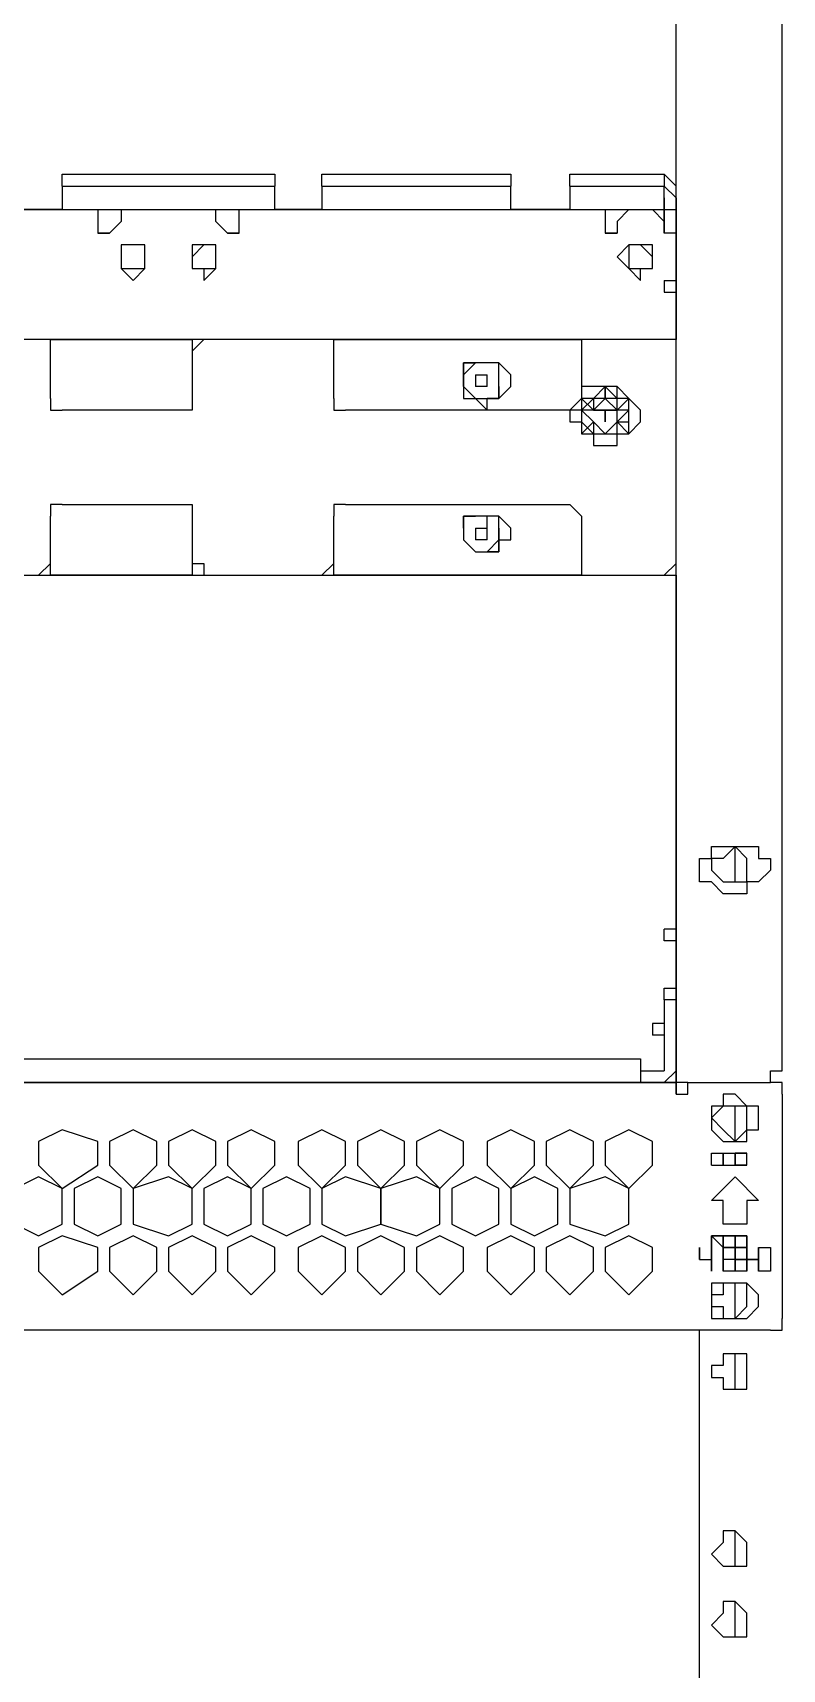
# Model space of a CAD drawing. Header units: millimetres. Extents: x 929 to 1725, y 58 to 532.
# Drawn here: x 1464.95 to 1472.38, y 89.87 to 106.1 of the extents above; entities that cross this region are included whole.
import ezdxf

# ---------------------------------------------------------------- set-up
doc = ezdxf.new("R2010")
doc.units = ezdxf.units.MM
doc.header["$MEASUREMENT"] = 0
doc.layers.add('TT-WIRE-EQPM', color=6, linetype='CONTINUOUS')

msp = doc.modelspace()

# ---------------------------------------------------------------- linework, layer by layer
at = {"layer": 'TT-WIRE-EQPM', "linetype": 'Continuous'}
for points in [[(1471.32949, 95.6874), (1471.32949, 135.59859)], [(1472.38286, 95.92148), (1472.38286, 135.48155)], [(1465.24333, 104.6996), (1467.35007, 104.6996)], [(1465.24333, 104.58256), (1465.24333, 104.6996)], [(1465.24333, 104.58256), (1467.35007, 104.58256)], [(1465.24333, 104.58256), (1465.24333, 104.34848)], [(1467.35007, 104.6996), (1467.35007, 104.58256)], [(1467.35007, 104.34848), (1467.35007, 104.58256)], [(1467.81824, 104.6996), (1469.69091, 104.6996)], [(1467.81824, 104.58256), (1467.81824, 104.6996)], [(1467.81824, 104.58256), (1469.69091, 104.58256)], [(1467.81824, 104.58256), (1467.81824, 104.34848)], [(1469.69091, 104.6996), (1469.69091, 104.58256)], [(1469.69091, 104.34848), (1469.69091, 104.58256)], [(1470.27612, 104.6996), (1471.21245, 104.6996)], [(1470.27612, 104.58256), (1470.27612, 104.6996)], [(1470.27612, 104.58256), (1471.21245, 104.58256)], [(1470.27612, 104.58256), (1470.27612, 104.34848)], [(1470.27612, 104.58256), (1470.27612, 104.34848)], [(1471.21245, 104.6996), (1471.21245, 104.58256)], [(1471.32949, 104.58256), (1471.32949, 104.58256), (1471.21245, 104.6996)], [(1471.21245, 104.34848), (1471.21245, 104.58256)], [(1471.32949, 104.46552), (1471.32949, 104.46552), (1471.21245, 104.58256)], [(1471.32949, 104.46552), (1471.32949, 104.58256)], [(1471.21245, 104.46552), (1471.21245, 104.34848)], [(1471.32949, 104.46552), (1471.32949, 104.34848)], [(1461.73208, 104.34848), (1465.82853, 104.34848)], [(1465.24333, 104.34848), (1464.77516, 104.34848)], [(1465.59445, 104.34848), (1465.59445, 104.11439)], [(1465.82853, 104.34848), (1465.82853, 104.23144), (1465.71149, 104.11439)], [(1465.82853, 104.34848), (1466.76487, 104.34848)], [(1466.76487, 104.34848), (1466.99895, 104.34848)], [(1466.88191, 104.11439), (1466.76487, 104.23144), (1466.76487, 104.34848)], [(1466.99895, 104.11439), (1466.99895, 104.34848)], [(1466.99895, 104.34848), (1470.86132, 104.34848)], [(1467.81824, 104.34848), (1467.35007, 104.34848)], [(1470.27612, 104.34848), (1469.69091, 104.34848)], [(1470.62724, 104.34848), (1470.62724, 104.11439)], [(1470.86132, 104.34848), (1470.74428, 104.23144), (1470.74428, 104.11439)], [(1470.86132, 104.34848), (1471.09541, 104.34848)], [(1471.09541, 104.34848), (1471.21245, 104.34848)], [(1471.21245, 104.11439), (1471.21245, 104.23144), (1471.09541, 104.34848)], [(1471.21245, 104.11439), (1471.21245, 104.34848), (1471.32949, 104.34848)], [(1471.21245, 104.34848), (1471.21245, 104.11439)], [(1471.32949, 104.34848), (1471.32949, 103.99735)], [(1465.71149, 104.11439), (1465.59445, 104.11439)], [(1465.59445, 104.11439), (1465.71149, 104.11439)], [(1466.99895, 104.11439), (1466.88191, 104.11439)], [(1466.88191, 104.11439), (1466.99895, 104.11439)], [(1470.74428, 104.11439), (1470.62724, 104.11439)], [(1470.62724, 104.11439), (1470.74428, 104.11439)], [(1471.32949, 103.99735), (1471.32949, 104.11439), (1471.21245, 104.11439)], [(1466.06262, 103.88031), (1466.06262, 103.88031), (1466.06262, 103.99735), (1465.82853, 103.99735), (1465.82853, 103.88031), (1465.82853, 103.88031), (1465.82853, 103.76327), (1465.82853, 103.76327), (1465.94558, 103.76327), (1466.06262, 103.76327), (1466.06262, 103.76327), (1466.06262, 103.88031)], [(1466.06262, 103.88031), (1466.06262, 103.88031), (1466.06262, 103.99735), (1466.06262, 103.99735), (1465.82853, 103.99735), (1465.82853, 103.99735), (1465.82853, 103.88031), (1465.82853, 103.88031), (1465.82853, 103.76327), (1465.82853, 103.76327), (1465.94558, 103.64623), (1466.06262, 103.76327), (1466.06262, 103.76327), (1466.06262, 103.76327), (1466.06262, 103.88031)], [(1466.76487, 103.88031), (1466.76487, 103.88031), (1466.76487, 103.99735), (1466.64783, 103.99735), (1466.53078, 103.88031), (1466.53078, 103.88031), (1466.53078, 103.76327), (1466.64783, 103.76327), (1466.64783, 103.76327), (1466.76487, 103.76327), (1466.76487, 103.76327), (1466.76487, 103.88031)], [(1466.76487, 103.88031), (1466.76487, 103.88031), (1466.76487, 103.99735), (1466.76487, 103.99735), (1466.64783, 103.99735), (1466.53078, 103.99735), (1466.53078, 103.88031), (1466.53078, 103.88031), (1466.53078, 103.76327), (1466.64783, 103.76327), (1466.64783, 103.64623), (1466.76487, 103.76327), (1466.76487, 103.76327), (1466.76487, 103.76327), (1466.76487, 103.88031)], [(1471.09541, 103.88031), (1471.09541, 103.88031), (1471.09541, 103.99735), (1470.97836, 103.99735), (1470.86132, 103.99735), (1470.86132, 103.99735), (1470.74428, 103.88031), (1470.74428, 103.88031), (1470.86132, 103.76327), (1470.86132, 103.76327), (1470.97836, 103.64623), (1470.97836, 103.76327), (1471.09541, 103.76327), (1471.09541, 103.76327), (1471.09541, 103.88031)], [(1471.09541, 103.88031), (1471.09541, 103.88031), (1470.97836, 103.99735), (1470.86132, 103.99735), (1470.86132, 103.88031), (1470.86132, 103.76327), (1470.86132, 103.76327), (1470.97836, 103.76327), (1470.97836, 103.76327), (1471.09541, 103.76327), (1471.09541, 103.88031)], [(1471.32949, 103.99735), (1471.32949, 103.76327)], [(1471.21245, 103.64623), (1471.32949, 103.64623), (1471.32949, 103.76327)], [(1471.21245, 103.64623), (1471.21245, 103.52919)], [(1471.21245, 103.64623), (1471.21245, 103.52919)], [(1471.32949, 103.76327), (1471.32949, 103.52919)], [(1471.21245, 103.52919), (1471.32949, 103.52919)], [(1471.32949, 103.52919), (1471.32949, 103.06102)], [(1465.12628, 103.06102), (1463.72178, 103.06102)], [(1465.00924, 103.06102), (1463.83883, 103.06102)], [(1465.12628, 102.94398), (1465.12628, 103.06102), (1465.00924, 103.06102)], [(1465.12628, 102.94398), (1465.12628, 103.06102)], [(1466.53078, 103.06102), (1465.12628, 103.06102)], [(1465.12628, 103.06102), (1466.53078, 103.06102)], [(1466.53078, 103.06102), (1466.53078, 102.94398)], [(1467.93528, 103.06102), (1466.53078, 103.06102)], [(1466.64783, 103.06102), (1466.64783, 103.06102), (1466.53078, 102.94398)], [(1467.81824, 103.06102), (1466.64783, 103.06102)], [(1467.93528, 102.94398), (1467.93528, 103.06102), (1467.81824, 103.06102)], [(1467.93528, 102.94398), (1467.93528, 103.06102)], [(1468.63753, 103.06102), (1467.93528, 103.06102)], [(1467.93528, 103.06102), (1468.63753, 103.06102)], [(1469.69091, 103.06102), (1468.63753, 103.06102)], [(1468.63753, 103.06102), (1469.69091, 103.06102)], [(1470.39316, 103.06102), (1469.69091, 103.06102)], [(1469.69091, 103.06102), (1470.39316, 103.06102)], [(1471.32949, 103.06102), (1470.39316, 103.06102), (1470.39316, 102.94398)], [(1471.21245, 103.06102), (1470.39316, 103.06102)], [(1470.39316, 103.06102), (1470.39316, 103.06102), (1470.39316, 102.94398)], [(1471.32949, 102.94398), (1471.32949, 103.06102), (1471.21245, 103.06102)], [(1471.32949, 102.94398), (1471.32949, 103.06102)], [(1465.12628, 102.47581), (1465.12628, 102.94398)], [(1466.53078, 102.94398), (1466.53078, 102.47581), (1466.53078, 102.47581), (1466.53078, 102.47581), (1466.53078, 102.35877), (1466.53078, 102.35877), (1466.41374, 102.35877), (1465.24333, 102.35877)], [(1467.93528, 102.47581), (1467.93528, 102.94398)], [(1470.39316, 102.94398), (1470.39316, 102.47581), (1470.39316, 102.47581), (1470.27612, 102.35877), (1470.27612, 102.35877), (1470.27612, 102.35877), (1468.05232, 102.35877)], [(1469.22274, 102.59285), (1469.22274, 102.7099), (1469.22274, 102.7099), (1469.22274, 102.7099), (1469.22274, 102.7099), (1469.22274, 102.82694), (1469.33978, 102.82694), (1469.33978, 102.82694), (1469.33978, 102.82694)], [(1469.69091, 102.59285), (1469.69091, 102.7099), (1469.57387, 102.82694), (1469.57387, 102.82694), (1469.45682, 102.82694), (1469.45682, 102.82694), (1469.33978, 102.82694), (1469.33978, 102.82694), (1469.22274, 102.82694), (1469.22274, 102.7099), (1469.22274, 102.59285), (1469.22274, 102.47581), (1469.33978, 102.47581), (1469.33978, 102.47581), (1469.45682, 102.35877), (1469.45682, 102.47581), (1469.57387, 102.47581), (1469.57387, 102.47581), (1469.69091, 102.59285), (1469.69091, 102.59285)], [(1469.57387, 102.59285), (1469.57387, 102.7099), (1469.57387, 102.82694), (1469.45682, 102.82694), (1469.45682, 102.82694), (1469.33978, 102.82694), (1469.33978, 102.82694), (1469.22274, 102.7099), (1469.22274, 102.7099), (1469.22274, 102.59285), (1469.22274, 102.59285), (1469.33978, 102.47581), (1469.33978, 102.47581), (1469.45682, 102.47581), (1469.45682, 102.47581), (1469.57387, 102.47581), (1469.57387, 102.59285), (1469.57387, 102.59285)], [(1471.32949, 100.83723), (1471.32949, 102.94398)], [(1469.33978, 102.7099), (1469.33978, 102.59285), (1469.33978, 102.59285)], [(1469.33978, 102.7099), (1469.45682, 102.7099)], [(1469.45682, 102.59285), (1469.45682, 102.59285), (1469.45682, 102.7099)], [(1465.12628, 102.47581), (1465.12628, 102.35877), (1465.24333, 102.35877)], [(1467.93528, 102.47581), (1467.93528, 102.35877), (1468.05232, 102.35877)], [(1469.45682, 102.59285), (1469.33978, 102.59285)], [(1469.57387, 102.59285), (1469.57387, 102.59285), (1469.57387, 102.59285), (1469.57387, 102.59285), (1469.57387, 102.59285), (1469.57387, 102.47581), (1469.57387, 102.47581), (1469.57387, 102.47581), (1469.45682, 102.47581)], [(1470.97836, 102.35877), (1470.97836, 102.35877), (1470.86132, 102.47581), (1470.86132, 102.47581), (1470.74428, 102.59285), (1470.74428, 102.59285), (1470.62724, 102.59285), (1470.5102, 102.59285), (1470.5102, 102.59285), (1470.39316, 102.59285), (1470.39316, 102.47581), (1470.39316, 102.35877), (1470.27612, 102.35877), (1470.27612, 102.24173), (1470.39316, 102.24173), (1470.39316, 102.12469), (1470.39316, 102.12469), (1470.5102, 102.12469), (1470.5102, 102.00765), (1470.62724, 102.00765), (1470.62724, 102.00765), (1470.74428, 102.00765), (1470.74428, 102.12469), (1470.86132, 102.12469), (1470.86132, 102.12469), (1470.97836, 102.24173), (1470.97836, 102.35877)], [(1470.86132, 102.35877), (1470.86132, 102.35877), (1470.86132, 102.47581), (1470.74428, 102.47581), (1470.74428, 102.59285), (1470.62724, 102.59285), (1470.5102, 102.47581), (1470.39316, 102.47581), (1470.39316, 102.35877), (1470.39316, 102.35877), (1470.39316, 102.24173), (1470.39316, 102.24173), (1470.39316, 102.12469), (1470.5102, 102.12469), (1470.62724, 102.12469), (1470.62724, 102.12469), (1470.74428, 102.12469), (1470.74428, 102.12469), (1470.86132, 102.12469), (1470.86132, 102.24173), (1470.86132, 102.35877)], [(1470.62724, 102.59285), (1470.5102, 102.47581), (1470.39316, 102.47581)], [(1470.39316, 102.47581), (1470.5102, 102.35877)], [(1470.74428, 102.35877), (1470.74428, 102.35877), (1470.74428, 102.47581), (1470.62724, 102.47581), (1470.62724, 102.47581), (1470.5102, 102.47581), (1470.5102, 102.35877), (1470.39316, 102.35877), (1470.5102, 102.24173), (1470.5102, 102.12469), (1470.62724, 102.12469), (1470.62724, 102.12469), (1470.74428, 102.12469), (1470.74428, 102.24173), (1470.74428, 102.35877)], [(1470.86132, 102.35877), (1470.74428, 102.35877), (1470.74428, 102.47581), (1470.62724, 102.47581), (1470.5102, 102.47581), (1470.5102, 102.47581), (1470.39316, 102.35877), (1470.39316, 102.24173), (1470.5102, 102.12469), (1470.5102, 102.12469), (1470.62724, 102.12469), (1470.74428, 102.12469), (1470.74428, 102.24173), (1470.86132, 102.35877)], [(1470.62724, 102.47581), (1470.5102, 102.47581), (1470.39316, 102.47581)], [(1470.62724, 102.47581), (1470.5102, 102.35877)], [(1470.62724, 102.47581), (1470.62724, 102.59285)], [(1470.62724, 102.59285), (1470.62724, 102.47581)], [(1470.86132, 102.47581), (1470.74428, 102.47581), (1470.62724, 102.59285)], [(1470.74428, 102.47581), (1470.74428, 102.47581), (1470.62724, 102.47581)], [(1470.74428, 102.35877), (1470.62724, 102.47581)], [(1470.74428, 102.35877), (1470.86132, 102.47581)], [(1470.39316, 102.35877), (1470.39316, 102.24173)], [(1470.39316, 102.35877), (1470.39316, 102.35877), (1470.39316, 102.24173)], [(1470.39316, 102.35877), (1470.39316, 102.24173)], [(1470.62724, 102.35877), (1470.5102, 102.35877), (1470.62724, 102.35877)], [(1470.5102, 102.35877), (1470.62724, 102.35877)], [(1470.5102, 102.35877), (1470.62724, 102.35877)], [(1470.62724, 102.35877), (1470.5102, 102.35877)], [(1470.62724, 102.35877), (1470.62724, 102.35877), (1470.62724, 102.35877), (1470.74428, 102.35877), (1470.62724, 102.35877)], [(1470.62724, 102.35877), (1470.74428, 102.35877)], [(1470.62724, 102.35877), (1470.74428, 102.35877)], [(1470.62724, 102.24173), (1470.62724, 102.35877)], [(1470.62724, 102.35877), (1470.62724, 102.24173)], [(1470.62724, 102.35877), (1470.62724, 102.24173)], [(1470.62724, 102.24173), (1470.62724, 102.35877)], [(1470.86132, 102.35877), (1470.74428, 102.35877)], [(1470.74428, 102.24173), (1470.74428, 102.35877)], [(1470.86132, 102.24173), (1470.86132, 102.35877), (1470.86132, 102.35877)], [(1470.86132, 102.24173), (1470.86132, 102.35877)], [(1470.5102, 102.24173), (1470.39316, 102.12469)], [(1470.39316, 102.24173), (1470.5102, 102.12469), (1470.62724, 102.12469)], [(1470.5102, 102.24173), (1470.62724, 102.12469)], [(1470.62724, 102.12469), (1470.74428, 102.12469), (1470.74428, 102.24173)], [(1470.62724, 102.12469), (1470.74428, 102.24173)], [(1470.74428, 102.24173), (1470.86132, 102.24173)], [(1470.86132, 102.12469), (1470.74428, 102.24173)], [(1470.39316, 102.12469), (1470.5102, 102.12469), (1470.62724, 102.12469)], [(1470.62724, 102.12469), (1470.74428, 102.12469), (1470.86132, 102.12469)], [(1465.24333, 101.42244), (1465.12628, 101.42244), (1465.12628, 101.3054)], [(1465.24333, 101.42244), (1466.41374, 101.42244), (1466.53078, 101.42244), (1466.53078, 101.42244), (1466.53078, 101.42244), (1466.53078, 101.3054), (1466.53078, 101.3054), (1466.53078, 101.3054), (1466.53078, 100.83723)], [(1468.05232, 101.42244), (1467.93528, 101.42244), (1467.93528, 101.3054)], [(1468.05232, 101.42244), (1470.27612, 101.42244), (1470.27612, 101.42244), (1470.39316, 101.3054), (1470.39316, 101.3054), (1470.39316, 100.83723)], [(1465.12628, 100.83723), (1465.12628, 101.3054)], [(1467.93528, 100.83723), (1467.93528, 101.3054)], [(1469.22274, 101.18835), (1469.22274, 101.18835), (1469.22274, 101.18835), (1469.22274, 101.3054), (1469.22274, 101.3054), (1469.22274, 101.3054), (1469.33978, 101.3054), (1469.33978, 101.3054), (1469.33978, 101.3054)], [(1469.69091, 101.18835), (1469.69091, 101.18835), (1469.57387, 101.3054), (1469.57387, 101.3054), (1469.45682, 101.3054), (1469.33978, 101.3054), (1469.33978, 101.3054), (1469.22274, 101.3054), (1469.22274, 101.18835), (1469.22274, 101.07131), (1469.22274, 101.07131), (1469.33978, 100.95427), (1469.33978, 100.95427), (1469.45682, 100.95427), (1469.57387, 100.95427), (1469.57387, 101.07131), (1469.69091, 101.07131), (1469.69091, 101.18835)], [(1469.57387, 101.18835), (1469.57387, 101.18835), (1469.57387, 101.3054), (1469.45682, 101.3054), (1469.33978, 101.3054), (1469.33978, 101.3054), (1469.22274, 101.3054), (1469.22274, 101.18835), (1469.22274, 101.07131), (1469.22274, 101.07131), (1469.33978, 100.95427), (1469.33978, 100.95427), (1469.45682, 100.95427), (1469.57387, 101.07131), (1469.57387, 101.07131), (1469.57387, 101.18835)], [(1469.33978, 101.18835), (1469.33978, 101.07131)], [(1469.33978, 101.18835), (1469.45682, 101.18835)], [(1469.45682, 101.18835), (1469.45682, 101.3054)], [(1469.45682, 101.18835), (1469.45682, 101.3054)], [(1469.45682, 101.07131), (1469.45682, 101.18835)], [(1469.57387, 101.18835), (1469.57387, 101.07131), (1469.57387, 101.07131), (1469.57387, 101.07131), (1469.57387, 101.07131), (1469.57387, 101.07131), (1469.57387, 100.95427), (1469.45682, 100.95427), (1469.45682, 100.95427)], [(1469.45682, 101.07131), (1469.33978, 101.07131)], [(1463.72178, 100.72019), (1465.12628, 100.72019)], [(1463.83883, 100.72019), (1465.00924, 100.72019)], [(1465.00924, 100.72019), (1465.12628, 100.83723), (1465.12628, 100.83723)], [(1465.12628, 100.72019), (1465.12628, 100.83723)], [(1466.53078, 100.72019), (1465.12628, 100.72019)], [(1465.12628, 100.72019), (1466.53078, 100.72019)], [(1466.53078, 100.83723), (1466.53078, 100.72019)], [(1466.53078, 100.83723), (1466.64783, 100.83723), (1466.64783, 100.72019)], [(1466.53078, 100.72019), (1467.93528, 100.72019)], [(1466.64783, 100.72019), (1467.81824, 100.72019)], [(1467.81824, 100.72019), (1467.93528, 100.83723), (1467.93528, 100.83723)], [(1467.93528, 100.72019), (1467.93528, 100.83723)], [(1468.63753, 100.72019), (1467.93528, 100.72019)], [(1467.93528, 100.72019), (1468.63753, 100.72019)], [(1469.69091, 100.72019), (1468.63753, 100.72019)], [(1468.63753, 100.72019), (1469.69091, 100.72019)], [(1470.39316, 100.72019), (1469.69091, 100.72019)], [(1469.69091, 100.72019), (1470.39316, 100.72019)], [(1470.39316, 100.83723), (1470.39316, 100.72019)], [(1470.39316, 100.83723), (1470.39316, 100.83723), (1470.39316, 100.72019)], [(1470.39316, 100.72019), (1471.32949, 100.72019)], [(1470.39316, 100.72019), (1471.21245, 100.72019)], [(1471.21245, 100.72019), (1471.32949, 100.83723), (1471.32949, 100.83723)], [(1471.32949, 100.72019), (1471.32949, 100.83723)], [(1471.32949, 100.72019), (1471.32949, 97.0919)], [(1471.79766, 97.56006), (1471.79766, 97.56006), (1471.68061, 97.67711), (1471.68061, 97.67711), (1471.68061, 97.67711), (1471.68061, 97.67711), (1471.68061, 97.67711), (1471.56357, 97.67711), (1471.56357, 97.79415), (1471.56357, 97.79415), (1471.56357, 97.91119), (1471.56357, 97.91119), (1471.56357, 97.91119), (1471.68061, 97.91119), (1471.68061, 98.02823), (1471.68061, 98.02823), (1471.68061, 98.02823), (1471.68061, 98.02823), (1471.79766, 98.02823), (1471.79766, 98.02823)], [(1472.03174, 97.79415), (1472.03174, 97.91119), (1472.03174, 97.91119), (1471.9147, 98.02823), (1471.9147, 98.02823), (1471.79766, 97.91119), (1471.79766, 97.91119), (1471.68061, 97.91119), (1471.68061, 97.79415), (1471.79766, 97.67711), (1471.79766, 97.67711), (1471.9147, 97.67711), (1471.9147, 97.67711), (1472.03174, 97.67711), (1472.03174, 97.79415), (1472.03174, 97.79415)], [(1471.79766, 98.02823), (1471.9147, 98.02823)], [(1471.9147, 97.67711), (1471.9147, 98.02823)], [(1471.9147, 98.02823), (1472.03174, 98.02823), (1472.03174, 98.02823), (1472.14878, 98.02823), (1472.14878, 98.02823), (1472.14878, 97.91119), (1472.14878, 97.91119), (1472.26582, 97.91119), (1472.26582, 97.91119), (1472.26582, 97.79415), (1472.26582, 97.79415), (1472.14878, 97.67711), (1472.14878, 97.67711), (1472.14878, 97.67711), (1472.14878, 97.67711), (1472.03174, 97.67711), (1472.03174, 97.56006), (1471.9147, 97.56006)], [(1471.9147, 97.56006), (1471.79766, 97.56006)], [(1471.21245, 97.0919), (1471.21245, 97.20894)], [(1471.32949, 97.0919), (1471.32949, 97.20894), (1471.32949, 97.20894), (1471.32949, 97.20894), (1471.21245, 97.20894)], [(1471.32949, 97.0919), (1471.21245, 97.0919)], [(1471.32949, 97.0919), (1471.32949, 96.62373), (1471.32949, 95.80444)], [(1471.21245, 96.62373), (1471.32949, 96.62373)], [(1471.21245, 96.50669), (1471.21245, 96.62373)], [(1471.21245, 96.50669), (1471.21245, 95.80444)], [(1471.32949, 96.50669), (1471.21245, 96.50669)], [(1471.09541, 96.27261), (1471.09541, 96.15557)], [(1471.21245, 96.27261), (1471.09541, 96.27261)], [(1471.21245, 96.15557), (1471.09541, 96.15557)], [(1446.63371, 95.92148), (1470.97836, 95.92148)], [(1470.97836, 95.92148), (1470.97836, 95.80444), (1470.97836, 95.6874)], [(1472.26582, 95.6874), (1472.26582, 95.80444), (1472.38286, 95.80444), (1472.38286, 95.92148)], [(1446.28258, 95.6874), (1471.32949, 95.6874)], [(1471.32949, 95.6874), (1471.21245, 95.6874), (1446.63371, 95.6874)], [(1470.97836, 95.80444), (1471.21245, 95.80444)], [(1471.21245, 95.6874), (1471.32949, 95.80444)], [(1471.32949, 95.80444), (1471.32949, 95.6874)], [(1471.32949, 95.6874), (1471.32949, 95.57036)], [(1471.32949, 95.57036), (1471.44653, 95.57036), (1471.44653, 95.6874), (1472.26582, 95.6874)], [(1471.44653, 95.6874), (1471.32949, 95.6874)], [(1471.32949, 95.57036), (1471.32949, 95.6874)], [(1471.44653, 95.6874), (1472.26582, 95.6874)], [(1472.38286, 95.57036), (1472.38286, 95.6874), (1472.26582, 95.6874)], [(1471.79766, 95.57036), (1471.79766, 95.45332), (1471.68061, 95.45332), (1471.68061, 95.45332), (1471.68061, 95.33627), (1471.68061, 95.21923), (1471.68061, 95.21923), (1471.79766, 95.10219), (1471.79766, 95.10219)], [(1471.9147, 95.57036), (1471.79766, 95.57036)], [(1471.9147, 95.10219), (1472.03174, 95.10219), (1472.03174, 95.21923), (1472.14878, 95.21923), (1472.14878, 95.45332), (1472.03174, 95.45332), (1472.03174, 95.45332), (1471.9147, 95.57036)], [(1472.38286, 95.57036), (1472.38286, 93.34657)], [(1472.03174, 95.33627), (1472.03174, 95.45332), (1472.03174, 95.45332), (1471.9147, 95.45332), (1471.9147, 95.45332), (1471.79766, 95.45332), (1471.79766, 95.45332), (1471.68061, 95.33627), (1471.68061, 95.33627), (1471.79766, 95.21923), (1471.79766, 95.21923), (1471.9147, 95.10219), (1471.9147, 95.10219), (1472.03174, 95.21923), (1472.03174, 95.21923), (1472.03174, 95.33627)], [(1471.9147, 95.10219), (1471.9147, 95.45332)], [(1465.59445, 95.10219), (1465.24333, 95.21923), (1465.00924, 95.10219), (1465.00924, 94.86811), (1465.24333, 94.63402), (1465.59445, 94.86811), (1465.59445, 95.10219)], [(1466.17966, 95.10219), (1465.94558, 95.21923), (1465.71149, 95.10219), (1465.71149, 94.86811), (1465.94558, 94.63402), (1466.17966, 94.86811), (1466.17966, 95.10219)], [(1466.76487, 95.10219), (1466.53078, 95.21923), (1466.2967, 95.10219), (1466.2967, 94.86811), (1466.53078, 94.63402), (1466.76487, 94.86811), (1466.76487, 95.10219)], [(1467.35007, 95.10219), (1467.11599, 95.21923), (1466.88191, 95.10219), (1466.88191, 94.86811), (1467.11599, 94.63402), (1467.35007, 94.86811), (1467.35007, 95.10219)], [(1468.05232, 95.10219), (1467.81824, 95.21923), (1467.58416, 95.10219), (1467.58416, 94.86811), (1467.81824, 94.63402), (1468.05232, 94.86811), (1468.05232, 95.10219)], [(1468.63753, 95.10219), (1468.40345, 95.21923), (1468.16937, 95.10219), (1468.16937, 94.86811), (1468.40345, 94.63402), (1468.63753, 94.86811), (1468.63753, 95.10219)], [(1469.22274, 95.10219), (1468.98866, 95.21923), (1468.75457, 95.10219), (1468.75457, 94.86811), (1468.98866, 94.63402), (1469.22274, 94.86811), (1469.22274, 95.10219)], [(1469.92499, 95.10219), (1469.69091, 95.21923), (1469.45682, 95.10219), (1469.45682, 94.86811), (1469.69091, 94.63402), (1469.92499, 94.86811), (1469.92499, 95.10219)], [(1470.5102, 95.10219), (1470.27612, 95.21923), (1470.04203, 95.10219), (1470.04203, 94.86811), (1470.27612, 94.63402), (1470.5102, 94.86811), (1470.5102, 95.10219)], [(1471.09541, 95.10219), (1470.86132, 95.21923), (1470.62724, 95.10219), (1470.62724, 94.86811), (1470.86132, 94.63402), (1471.09541, 94.86811), (1471.09541, 95.10219)], [(1471.79766, 95.10219), (1471.9147, 95.10219)], [(1471.68061, 94.98515), (1471.79766, 94.98515)], [(1471.68061, 94.86811), (1471.68061, 94.98515)], [(1471.68061, 94.86811), (1471.68061, 94.86811), (1471.9147, 94.86811), (1471.9147, 94.86811)], [(1471.79766, 94.98515), (1471.79766, 94.86811)], [(1471.79766, 94.86811), (1471.79766, 94.98515), (1471.9147, 94.98515), (1471.9147, 94.86811)], [(1471.9147, 94.98515), (1472.03174, 94.98515)], [(1471.9147, 94.86811), (1471.9147, 94.98515)], [(1471.9147, 94.98515), (1471.9147, 94.86811)], [(1472.03174, 94.98515), (1471.9147, 94.98515)], [(1471.9147, 94.86811), (1472.03174, 94.86811)], [(1472.03174, 94.86811), (1471.9147, 94.86811), (1471.9147, 94.86811), (1471.9147, 94.86811)], [(1472.03174, 94.86811), (1472.03174, 94.98515)], [(1472.03174, 94.86811), (1472.03174, 94.98515)], [(1465.24333, 94.63402), (1465.00924, 94.75107), (1464.77516, 94.63402), (1464.77516, 94.2829), (1465.00924, 94.16586), (1465.24333, 94.2829), (1465.24333, 94.63402)], [(1465.82853, 94.63402), (1465.59445, 94.75107), (1465.36037, 94.63402), (1465.36037, 94.2829), (1465.59445, 94.16586), (1465.82853, 94.2829), (1465.82853, 94.63402)], [(1466.53078, 94.63402), (1466.2967, 94.75107), (1465.94558, 94.63402), (1465.94558, 94.2829), (1466.2967, 94.16586), (1466.53078, 94.2829), (1466.53078, 94.63402)], [(1467.11599, 94.63402), (1466.88191, 94.75107), (1466.64783, 94.63402), (1466.64783, 94.2829), (1466.88191, 94.16586), (1467.11599, 94.2829), (1467.11599, 94.63402)], [(1467.7012, 94.63402), (1467.46712, 94.75107), (1467.23303, 94.63402), (1467.23303, 94.2829), (1467.46712, 94.16586), (1467.7012, 94.2829), (1467.7012, 94.63402)], [(1468.40345, 94.63402), (1468.05232, 94.75107), (1467.81824, 94.63402), (1467.81824, 94.2829), (1468.05232, 94.16586), (1468.40345, 94.2829), (1468.40345, 94.63402)], [(1468.98866, 94.63402), (1468.75457, 94.75107), (1468.40345, 94.63402), (1468.40345, 94.2829), (1468.75457, 94.16586), (1468.98866, 94.2829), (1468.98866, 94.63402)], [(1469.57387, 94.63402), (1469.33978, 94.75107), (1469.1057, 94.63402), (1469.1057, 94.2829), (1469.33978, 94.16586), (1469.57387, 94.2829), (1469.57387, 94.63402)], [(1470.15907, 94.63402), (1469.92499, 94.75107), (1469.69091, 94.63402), (1469.69091, 94.2829), (1469.92499, 94.16586), (1470.15907, 94.2829), (1470.15907, 94.63402)], [(1470.86132, 94.63402), (1470.62724, 94.75107), (1470.27612, 94.63402), (1470.27612, 94.2829), (1470.62724, 94.16586), (1470.86132, 94.2829), (1470.86132, 94.63402)], [(1471.68061, 94.51698), (1471.9147, 94.75107), (1472.14878, 94.51698), (1472.03174, 94.51698), (1472.03174, 94.2829)], [(1471.79766, 94.2829), (1471.79766, 94.51698), (1471.68061, 94.51698)], [(1472.03174, 94.2829), (1471.79766, 94.2829)], [(1465.24333, 93.58065), (1465.59445, 93.81473), (1465.59445, 94.04882), (1465.24333, 94.16586), (1465.00924, 94.04882), (1465.00924, 93.81473), (1465.24333, 93.58065)], [(1465.94558, 93.58065), (1466.17966, 93.81473), (1466.17966, 94.04882), (1465.94558, 94.16586), (1465.71149, 94.04882), (1465.71149, 93.81473), (1465.94558, 93.58065)], [(1466.53078, 93.58065), (1466.76487, 93.81473), (1466.76487, 94.04882), (1466.53078, 94.16586), (1466.2967, 94.04882), (1466.2967, 93.81473), (1466.53078, 93.58065)], [(1467.11599, 93.58065), (1467.35007, 93.81473), (1467.35007, 94.04882), (1467.11599, 94.16586), (1466.88191, 94.04882), (1466.88191, 93.81473), (1467.11599, 93.58065)], [(1467.81824, 93.58065), (1468.05232, 93.81473), (1468.05232, 94.04882), (1467.81824, 94.16586), (1467.58416, 94.04882), (1467.58416, 93.81473), (1467.81824, 93.58065)], [(1468.40345, 93.58065), (1468.63753, 93.81473), (1468.63753, 94.04882), (1468.40345, 94.16586), (1468.16937, 94.04882), (1468.16937, 93.81473), (1468.40345, 93.58065)], [(1468.98866, 93.58065), (1469.22274, 93.81473), (1469.22274, 94.04882), (1468.98866, 94.16586), (1468.75457, 94.04882), (1468.75457, 93.81473), (1468.98866, 93.58065)], [(1469.69091, 93.58065), (1469.92499, 93.81473), (1469.92499, 94.04882), (1469.69091, 94.16586), (1469.45682, 94.04882), (1469.45682, 93.81473), (1469.69091, 93.58065)], [(1470.27612, 93.58065), (1470.5102, 93.81473), (1470.5102, 94.04882), (1470.27612, 94.16586), (1470.04203, 94.04882), (1470.04203, 93.81473), (1470.27612, 93.58065)], [(1470.86132, 93.58065), (1471.09541, 93.81473), (1471.09541, 94.04882), (1470.86132, 94.16586), (1470.62724, 94.04882), (1470.62724, 93.81473), (1470.86132, 93.58065)], [(1471.56357, 93.93177), (1471.56357, 94.04882), (1471.56357, 93.93177)], [(1471.68061, 94.04882), (1471.68061, 94.16586), (1471.68061, 94.16586), (1471.79766, 94.16586), (1471.79766, 94.16586), (1471.68061, 94.16586), (1471.79766, 94.04882)], [(1471.79766, 94.04882), (1471.68061, 94.16586), (1471.68061, 94.16586), (1471.68061, 94.04882)], [(1471.68061, 93.93177), (1471.68061, 94.04882), (1471.68061, 93.93177)], [(1471.68061, 93.81473), (1471.68061, 94.04882), (1471.68061, 94.04882)], [(1471.68061, 94.04882), (1471.68061, 94.04882), (1471.68061, 93.93177), (1471.68061, 93.93177)], [(1471.68061, 93.93177), (1471.68061, 94.04882)], [(1471.68061, 93.93177), (1471.68061, 94.04882)], [(1471.79766, 94.16586), (1471.9147, 94.16586), (1471.79766, 94.16586), (1471.79766, 94.16586)], [(1471.79766, 94.04882), (1471.79766, 94.16586)], [(1471.79766, 94.16586), (1471.9147, 94.16586), (1471.79766, 94.16586), (1471.79766, 94.04882), (1471.9147, 94.04882), (1471.79766, 94.04882)], [(1471.79766, 93.81473), (1471.79766, 94.04882), (1471.79766, 94.04882)], [(1471.79766, 94.04882), (1471.79766, 94.04882), (1471.79766, 93.93177), (1471.79766, 93.93177)], [(1471.79766, 93.93177), (1471.79766, 94.04882)], [(1471.79766, 93.93177), (1471.79766, 94.04882)], [(1471.9147, 94.16586), (1472.03174, 94.16586), (1471.9147, 94.16586), (1471.9147, 94.16586)], [(1471.9147, 94.04882), (1471.9147, 94.16586)], [(1471.9147, 94.16586), (1472.03174, 94.16586), (1471.9147, 94.16586), (1471.9147, 94.04882), (1472.03174, 94.04882), (1471.9147, 94.04882)], [(1471.9147, 93.81473), (1471.9147, 94.04882), (1471.9147, 93.81473)], [(1471.9147, 94.04882), (1472.03174, 94.04882)], [(1471.9147, 93.93177), (1471.9147, 94.04882)], [(1472.03174, 93.93177), (1472.03174, 94.04882), (1471.9147, 94.04882), (1471.9147, 93.93177), (1471.9147, 93.93177), (1471.9147, 93.93177), (1471.9147, 93.93177), (1472.03174, 93.93177)], [(1472.03174, 94.04882), (1472.03174, 94.16586), (1472.03174, 94.16586), (1472.03174, 94.16586), (1472.03174, 94.16586), (1472.03174, 94.16586), (1472.03174, 94.16586), (1472.03174, 94.04882), (1472.03174, 94.04882)], [(1472.03174, 94.04882), (1472.03174, 93.93177)], [(1472.14878, 93.81473), (1472.14878, 93.93177), (1472.03174, 93.93177), (1472.03174, 93.81473), (1472.03174, 93.81473), (1472.03174, 94.04882)], [(1472.03174, 94.04882), (1472.03174, 93.93177)], [(1472.14878, 94.04882), (1472.14878, 94.04882), (1472.14878, 94.04882), (1472.26582, 94.04882)], [(1472.14878, 93.81473), (1472.14878, 94.04882)], [(1472.14878, 94.04882), (1472.14878, 93.81473)], [(1472.14878, 93.93177), (1472.14878, 94.04882), (1472.14878, 94.04882)], [(1472.26582, 94.04882), (1472.26582, 93.81473)], [(1471.56357, 93.93177), (1471.68061, 93.93177)], [(1471.56357, 93.93177), (1471.68061, 93.93177)], [(1471.68061, 93.93177), (1471.68061, 93.93177), (1471.68061, 93.81473), (1471.68061, 93.81473)], [(1471.79766, 93.93177), (1471.79766, 93.81473)], [(1471.79766, 93.81473), (1471.79766, 93.93177)], [(1471.9147, 93.93177), (1471.79766, 93.93177)], [(1471.9147, 93.93177), (1471.9147, 93.81473)], [(1471.9147, 93.93177), (1471.9147, 93.93177), (1472.03174, 93.93177)], [(1472.03174, 93.93177), (1471.9147, 93.93177)], [(1471.9147, 93.81473), (1471.9147, 93.93177)], [(1472.03174, 93.93177), (1472.14878, 93.93177)], [(1472.03174, 93.93177), (1472.03174, 93.81473)], [(1472.03174, 93.58065), (1472.03174, 93.58065), (1472.03174, 93.69769), (1471.9147, 93.69769), (1471.79766, 93.69769), (1471.79766, 93.58065), (1471.68061, 93.58065), (1471.68061, 93.46361), (1471.79766, 93.46361), (1471.79766, 93.34657), (1471.9147, 93.34657), (1471.9147, 93.34657), (1472.03174, 93.46361), (1472.03174, 93.46361), (1472.03174, 93.58065)], [(1471.79766, 93.69769), (1471.79766, 93.69769), (1471.68061, 93.69769), (1471.68061, 93.58065), (1471.68061, 93.58065), (1471.68061, 93.46361), (1471.68061, 93.34657), (1471.79766, 93.34657), (1471.79766, 93.34657)], [(1471.9147, 93.81473), (1471.79766, 93.81473)], [(1471.9147, 93.69769), (1471.79766, 93.69769)], [(1472.03174, 93.81473), (1471.9147, 93.81473)], [(1471.9147, 93.34657), (1471.9147, 93.69769)], [(1471.9147, 93.34657), (1472.03174, 93.34657), (1472.03174, 93.34657), (1472.14878, 93.46361), (1472.14878, 93.58065), (1472.03174, 93.69769), (1472.03174, 93.69769), (1471.9147, 93.69769)], [(1472.26582, 93.81473), (1472.14878, 93.81473)], [(1472.26582, 93.22953), (1445.34625, 93.22953)], [(1471.56357, 84.56845), (1471.56357, 93.22953)], [(1471.79766, 93.34657), (1471.9147, 93.34657)], [(1472.26582, 93.22953), (1472.38286, 93.22953), (1472.38286, 93.34657)], [(1472.03174, 92.76136), (1472.03174, 92.8784), (1472.03174, 92.99544), (1471.9147, 92.99544), (1471.79766, 92.99544), (1471.79766, 92.8784), (1471.68061, 92.8784), (1471.68061, 92.76136), (1471.79766, 92.76136), (1471.79766, 92.64432), (1471.9147, 92.64432), (1471.9147, 92.64432), (1472.03174, 92.64432), (1472.03174, 92.76136), (1472.03174, 92.76136)], [(1471.9147, 92.64432), (1471.9147, 92.99544)], [(1472.03174, 91.00573), (1472.03174, 91.12278), (1472.03174, 91.12278), (1471.9147, 91.23982), (1471.79766, 91.23982), (1471.79766, 91.12278), (1471.68061, 91.00573), (1471.68061, 91.00573), (1471.79766, 90.88869), (1471.79766, 90.88869), (1471.9147, 90.88869), (1471.9147, 90.88869), (1472.03174, 90.88869), (1472.03174, 91.00573), (1472.03174, 91.00573)], [(1471.9147, 90.88869), (1471.9147, 91.23982)], [(1472.03174, 90.30348), (1472.03174, 90.42053), (1472.03174, 90.42053), (1471.9147, 90.53757), (1471.79766, 90.53757), (1471.79766, 90.42053), (1471.68061, 90.30348), (1471.68061, 90.30348), (1471.79766, 90.18644), (1471.79766, 90.18644), (1471.9147, 90.18644), (1471.9147, 90.18644), (1472.03174, 90.18644), (1472.03174, 90.30348), (1472.03174, 90.30348)], [(1471.9147, 90.18644), (1471.9147, 90.53757)]]:
    msp.add_lwpolyline(points, dxfattribs=at)

doc.saveas('drawing.dxf')
